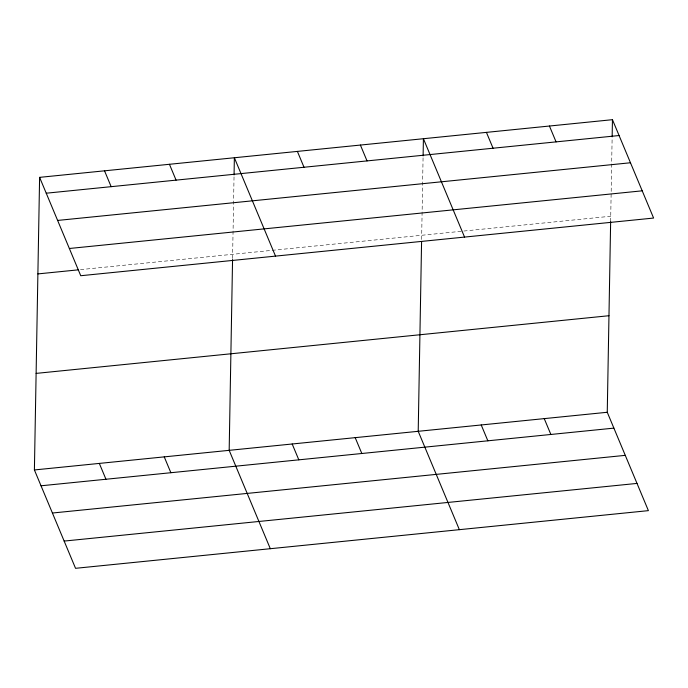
<?xml version="1.0" encoding="UTF-8"?>
<svg xmlns="http://www.w3.org/2000/svg" width="688" height="688" viewBox="0 0 688 688"><rect width="100%" height="100%" fill="white"/><g stroke="black" fill="none" stroke-linecap="round" stroke-linejoin="round"><path stroke-width="0.52" stroke-dasharray="3.44 2.58" d="M232.578 258.542L234.066 174.915M421.624 239.51L423.086 156.959M610.643 221.536L612.131 137.927M80.462 269.627L610.738 216.247"/><path stroke-width="1.03" d="M610.643 221.536L607.255 412.275L648.397 510.642L75.542 568.314L34.4 469.947L39.603 177.358L612.458 119.686L653.6 218.053L80.745 275.725L39.603 177.358M232.561 259.6L229.173 450.339L270.315 548.706M234.066 174.915L234.367 157.75L275.518 256.117M421.581 241.626L418.209 431.307L459.36 529.674M423.111 155.884L423.412 138.718L464.555 237.085M612.148 136.852L612.458 119.686M46.234 193.208L619.08 135.536M57.62 220.435L630.475 162.764M69.359 248.488L642.205 190.825M37.883 273.91L78.329 269.842M36.12 373.395L608.966 315.723M34.4 469.947L607.255 412.275M41.031 485.788L613.877 428.125M52.417 513.024L625.272 455.353M64.156 541.078L637.011 483.415M549.437 126.033L556.067 141.883M486.425 132.38L493.055 148.221M544.242 418.622L550.864 434.463M481.222 424.969L487.852 440.81M360.4 145.065L367.031 160.906M297.388 151.412L304.01 167.253M355.197 437.654L361.828 453.495M292.185 443.992L298.816 459.842M169.446 164.286L176.076 180.136M104.524 170.822L111.155 186.672M164.243 456.875L170.873 472.725M99.321 463.411L105.952 479.252"/></g></svg>
